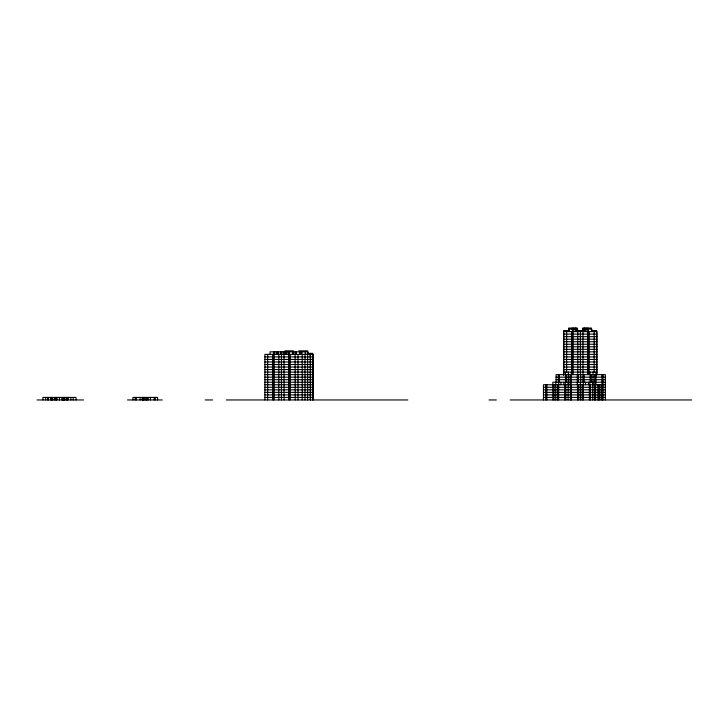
<?xml version="1.0" encoding="UTF-8"?>
<svg xmlns="http://www.w3.org/2000/svg" width="728" height="728" viewBox="0 0 728 728"><rect width="100%" height="100%" fill="white"/><g stroke="black" fill="none" stroke-linecap="round" stroke-linejoin="round"><path stroke-width="1.09" d="M569.46 330.576L563.527 330.576L563.527 375.311M583.01 330.576L577.14 330.576L577.204 328.046L568.668 328.046L568.668 330.576M591.473 330.576L596.614 330.576L596.614 375.311M571.88 332.851L572.89 332.851M587.915 332.851L588.925 332.851M563.863 334.116L596.951 334.116M571.88 335.39L572.89 335.39M587.915 335.39L588.925 335.39M563.863 336.654L596.951 336.654M571.88 337.919L572.89 337.919M587.915 337.919L588.925 337.919M563.863 339.184L596.951 339.184M571.88 340.449L572.89 340.449M587.915 340.449L588.925 340.449M563.863 341.714L596.951 341.714M571.88 342.979L572.89 342.979M587.915 342.979L588.925 342.979M563.863 344.253L596.951 344.253M571.88 345.518L572.89 345.518M587.915 345.518L588.925 345.518M563.863 346.783L596.951 346.783M571.88 348.048L572.89 348.048M587.915 348.048L588.925 348.048M563.863 349.313L596.951 349.313M571.88 350.577L572.89 350.577M587.915 350.577L588.925 350.577M284.866 350.832L293.393 350.832M298.835 350.832L307.662 350.832L307.662 353.362M563.863 351.842L596.951 351.842M571.88 353.107L572.89 353.107M587.915 353.107L588.925 353.107M307.152 353.362L312.803 353.362L312.803 399.954M563.863 354.381L596.951 354.381M272.918 355.646L273.928 355.646M288.952 355.646L289.971 355.646M571.88 355.646L572.89 355.646M587.915 355.646L588.925 355.646M264.901 356.911L313.14 356.911M563.863 356.911L596.951 356.911M272.918 358.176L273.928 358.176M288.952 358.176L289.971 358.176M571.88 358.176L572.89 358.176M587.915 358.176L588.925 358.176M264.901 359.441L313.14 359.441M563.863 359.441L596.951 359.441M272.918 360.706L273.928 360.706M288.952 360.706L289.971 360.706M571.88 360.706L572.89 360.706M587.915 360.706L588.925 360.706M264.901 361.971L313.14 361.971M563.863 361.971L596.951 361.971M272.918 363.245L273.928 363.245M288.952 363.245L289.971 363.245M571.88 363.245L572.89 363.245M587.915 363.245L588.925 363.245M264.901 364.51L313.14 364.51M563.863 364.51L596.951 364.51M272.918 365.774L273.928 365.774M288.952 365.774L289.971 365.774M571.88 365.774L572.89 365.774M587.915 365.774L588.925 365.774M264.901 367.039L313.14 367.039M563.863 367.039L596.951 367.039M272.918 368.304L273.928 368.304M288.952 368.304L289.971 368.304M571.88 368.304L572.89 368.304M587.915 368.304L588.925 368.304M264.901 369.569L313.14 369.569M563.863 369.569L596.951 369.569M272.918 370.834L273.928 370.834M288.952 370.834L289.971 370.834M571.88 370.834L572.89 370.834M587.915 370.834L588.925 370.834M264.901 372.099L313.14 372.099M563.863 372.099L596.951 372.099M272.918 373.373L273.928 373.373M288.952 373.373L289.971 373.373M571.88 373.373L572.89 373.373M587.915 373.373L588.925 373.373M264.901 374.638L313.14 374.638M272.918 375.903L273.928 375.903M288.952 375.903L289.971 375.903M264.901 377.168L313.14 377.168M556.055 377.168L605.35 377.168M272.918 378.433L273.928 378.433M288.952 378.433L289.971 378.433M264.901 379.697L313.14 379.697M556.055 379.697L605.35 379.697M272.918 380.962L273.928 380.962M288.952 380.962L289.971 380.962M264.901 382.236L313.14 382.236M605.35 382.236L552.816 382.236L552.907 399.954M272.918 383.501L273.928 383.501M288.952 383.501L289.971 383.501M264.901 384.766L313.14 384.766M605.35 384.766L543.452 384.766L543.452 399.954M272.918 386.031L273.928 386.031M288.952 386.031L289.971 386.031M264.901 387.296L313.14 387.296M543.452 387.296L597.861 387.296M598.826 387.296L605.35 387.296M272.918 388.561L273.928 388.561M288.952 388.561L289.971 388.561M264.901 389.826L313.14 389.826M543.452 389.826L597.861 389.826M598.826 389.826L605.35 389.826M272.918 391.091L273.928 391.091M288.952 391.091L289.971 391.091M264.901 392.365L313.14 392.365M543.452 392.365L597.861 392.365M598.826 392.365L605.35 392.365M272.918 393.63L273.928 393.63M288.952 393.63L289.971 393.63M264.901 394.894L313.14 394.894M543.452 394.894L597.861 394.894M598.826 394.894L605.35 394.894M272.918 396.159L273.928 396.159M288.952 396.159L289.971 396.159M264.901 397.424L313.14 397.424M543.452 397.424L597.861 397.424M598.826 397.424L605.35 397.424M50.915 398.689L51.934 398.689M66.958 398.689L67.968 398.689M272.918 398.689L273.928 398.689M288.952 398.689L289.971 398.689M37.073 399.954L83.52 399.954M127.482 399.954L162.271 399.954M205.214 399.954L212.558 399.954M226.363 399.954L407.789 399.954M489.025 399.954L496.369 399.954M510.173 399.954L691.6 399.954M605.35 399.954L605.35 374.638L556.055 374.638L556.055 382.236M603.066 374.638L603.066 399.954M602.202 384.766L602.202 399.954M601.965 374.638L601.965 399.954M599.918 384.766L599.918 399.954M598.826 384.766L598.826 399.954M597.861 384.766L597.861 399.954M596.951 374.638L596.951 331.586L563.863 331.586L563.863 374.638M595.977 372.099L595.895 384.766M595.577 384.766L595.577 399.954M594.794 374.638L594.794 384.766M594.476 384.766L594.476 399.954M594.166 331.586L594.166 372.099M593.02 372.099L593.02 384.766M592.829 382.236L592.829 384.766M592.747 384.766L592.747 399.954M591.8 331.586L591.8 329.056L582.973 329.056L582.973 382.236M591.473 329.729L591.473 328.046L582.646 328.046L582.646 330.576M591.245 374.638L591.245 382.236M590.463 384.766L590.463 399.954M590.153 374.638L590.153 382.236M590.071 372.099L590.071 374.638M589.88 382.236L589.88 384.766M589.371 384.766L589.371 399.954M588.925 331.586L588.925 374.638M588.488 382.236L588.488 384.766M588.333 329.056L588.333 331.586M588.006 328.046L588.006 329.729M587.915 331.586L587.915 374.638M587.068 329.056L587.068 331.586M586.741 328.046L586.741 329.729M585.53 382.236L585.53 384.766M585.294 329.056L585.294 331.586M584.966 328.046L584.966 329.729M584.447 329.056L584.447 331.586M584.12 328.046L584.12 329.729M584.074 374.638L584.074 382.236M583.274 329.056L583.274 331.586M583.374 382.236L583.292 399.954M582.191 384.766L582.191 399.954M580.698 374.638L580.698 382.236M580.407 331.586L580.407 374.638M580.416 382.236L580.416 399.954M578.651 384.766L578.651 399.954M578.423 374.638L578.423 382.236M577.786 331.586L577.786 374.638M577.532 331.586L577.532 329.056L568.996 329.056L568.996 331.586M577.55 399.954L577.468 382.236M577.322 374.638L577.322 384.766M576.349 329.056L576.349 331.586M576.021 328.046L576.021 329.729M575.502 329.056L575.502 331.586M575.175 328.046L575.175 329.729M573.728 329.056L573.728 331.586M573.4 328.046L573.4 329.729M572.89 331.586L572.89 374.638M572.463 329.056L572.463 331.586M572.135 328.046L572.135 329.729M571.88 331.586L571.88 374.638M571.471 384.766L571.471 399.954M571.325 372.099L571.325 374.638M571.243 374.638L571.243 384.766M570.379 384.766L570.379 399.954M570.151 374.638L570.151 384.766M568.377 372.099L568.377 384.766M568.186 382.236L568.095 399.954M566.648 331.586L566.648 372.099M566.602 374.638L566.602 382.236M565.82 384.766L565.82 399.954M565.419 372.099L565.501 382.236M565.228 382.236L565.228 384.766M564.719 384.766L564.719 399.954M563.836 382.236L563.836 384.766M560.888 382.236L560.888 384.766M559.432 374.638L559.432 382.236M558.731 382.236L558.731 384.766M558.64 384.766L558.64 399.954M558.331 374.638L558.331 382.236M557.548 384.766L557.548 399.954M555.773 382.236L555.773 399.954M553.999 384.766L553.999 399.954M546.828 384.766L546.828 399.954M545.727 384.766L545.727 399.954M313.14 399.954L313.14 354.381L264.901 354.381L264.901 399.954M310.419 354.381L310.419 399.954M310.356 354.381L310.356 399.954M310.019 353.362L310.019 355.055M307.99 354.381L307.99 351.842L270.043 351.842L270.043 354.381M307.635 354.381L307.635 399.954M305.269 351.842L305.269 354.381M305.005 354.381L305.005 399.954M302.22 354.381L302.22 399.954M301.811 351.842L301.811 354.381M300.537 351.842L300.537 354.381M299.854 351.842L299.854 354.381M297.989 354.381L297.989 399.954M296.387 351.842L296.387 354.381M295.122 351.842L295.204 399.954M293.348 351.842L293.348 354.381M292.838 351.842L292.838 354.381M292.501 351.842L292.501 354.381M289.971 354.381L289.971 399.954M289.371 351.842L289.371 354.381M288.952 354.381L288.952 399.954M288.106 351.842L288.106 354.381M286.332 351.842L286.332 354.381M285.494 351.842L285.494 354.381M284.056 399.954L284.011 351.842M283.556 351.842L283.556 354.381M281.781 351.842L281.781 354.381M281.445 354.381L281.445 399.954M280.517 351.842L280.517 354.381M278.824 354.381L278.824 399.954M278.569 351.842L278.569 354.381M277.386 351.842L277.386 354.381M276.54 351.842L276.54 354.381M274.774 351.842L274.774 354.381M273.928 354.381L273.928 399.954M273.501 351.842L273.501 354.381M272.918 354.381L272.918 399.954M267.686 354.381L267.686 399.954M157.576 399.954L157.576 397.424L132.933 397.424L132.933 399.954M155.301 397.424L155.301 399.954M154.2 397.424L154.2 399.954M150.405 397.424L150.405 399.954M148.212 397.424L148.212 399.954M147.029 397.424L147.029 399.954M146.483 397.424L146.483 399.954M145.254 397.424L145.254 399.954M144.035 397.424L144.035 399.954M143.48 397.424L143.48 399.954M142.388 397.424L142.388 399.954M142.297 397.424L142.297 399.954M140.104 397.424L140.104 399.954M136.309 397.424L136.309 399.954M135.208 397.424L135.208 399.954M75.985 399.954L75.985 397.424L42.897 397.424L42.897 399.954M73.2 397.424L73.2 399.954M70.834 397.424L70.834 399.954M67.968 397.424L67.968 399.954M67.458 397.424L67.458 399.954M67.376 397.424L67.376 399.954M66.958 397.424L66.958 399.954M66.112 397.424L66.112 399.954M64.337 397.424L64.337 399.954M64.046 397.424L64.046 399.954M63.491 397.424L63.491 399.954M62.317 397.424L62.317 399.954M62.062 397.424L62.062 399.954M59.441 397.424L59.441 399.954M56.83 397.424L56.83 399.954M55.392 397.424L55.392 399.954M54.545 397.424L54.545 399.954M52.771 397.424L52.771 399.954M51.934 397.424L51.934 399.954M51.424 397.424L51.424 399.954M50.915 397.424L50.915 399.954M45.682 397.424L45.682 399.954M48.048 397.424L48.048 399.954L48.048 397.424M56.575 397.424L56.575 399.954L56.575 397.424"/></g></svg>
